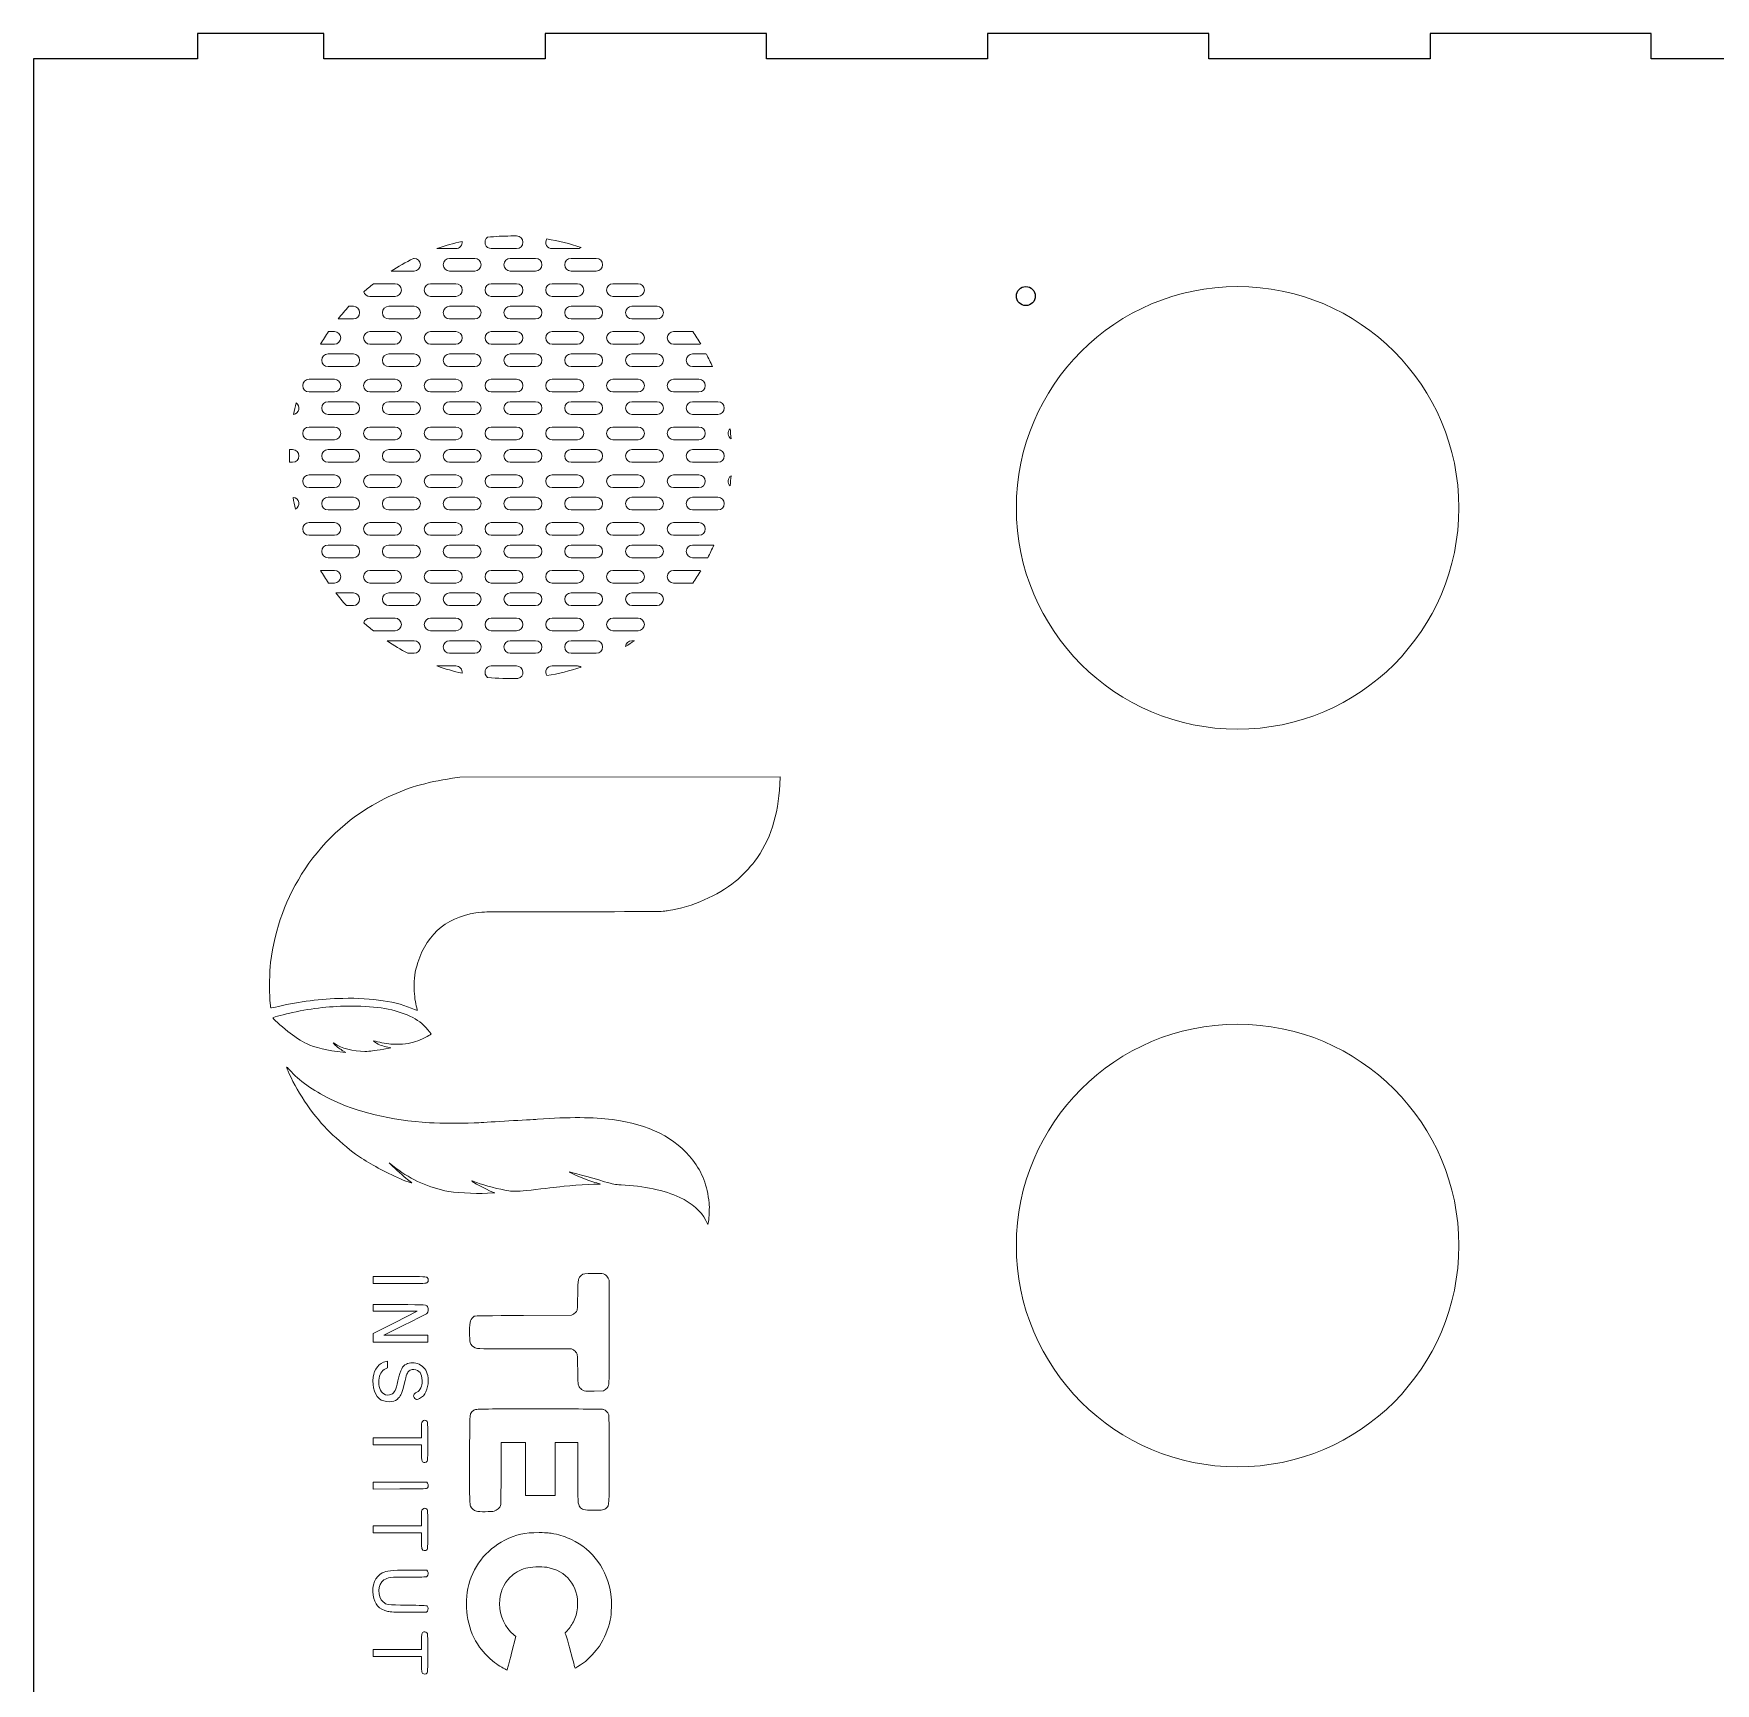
# Model space of a CAD drawing. Header units: millimetres. Extents: x 17 to 625, y 9 to 509.
# Drawn here: x 17 to 283, y 248.4 to 509.3 of the extents above; entities that cross this region are included whole.
import ezdxf

# ---------------------------------------------------------------- set-up
doc = ezdxf.new("R2010")
doc.units = ezdxf.units.MM

msp = doc.modelspace()

# ---------------------------------------------------------------- linework, layer by layer
for p, q in [((62.9, 509.27), (42.9, 509.27)), ((42.9, 509.27), (42.9, 505.27)), ((62.9, 505.27), (62.9, 509.27)), ((132.9, 509.27), (97.9, 509.27)), ((97.9, 509.27), (97.9, 505.27)), ((132.9, 505.27), (132.9, 509.27)), ((202.9, 509.27), (167.9, 509.27)), ((167.9, 509.27), (167.9, 505.27)), ((202.9, 505.27), (202.9, 509.27)), ((272.9, 509.27), (237.9, 509.27)), ((237.9, 509.27), (237.9, 505.27)), ((272.9, 505.27), (272.9, 509.27)), ((42.9, 505.27), (16.98, 505.27)), ((16.98, 505.27), (16.98, 13.27)), ((97.9, 505.27), (62.9, 505.27)), ((167.9, 505.27), (132.9, 505.27)), ((237.9, 505.27), (202.9, 505.27)), ((307.9, 505.27), (272.9, 505.27))]:
    msp.add_line(p, q)
at = {"color": 0, "linetype": 'Continuous', "lineweight": 0}
for p, q in [((92.45, 477.27), (93.39, 477.27)), ((77.08, 473.72), (77.17, 473.72)), ((83.78, 475.27), (80.79, 475.27)), ((82.78, 473.72), (86.78, 473.72)), ((93.39, 475.27), (89.39, 475.27)), ((92.39, 473.72), (96.39, 473.72)), ((103, 475.27), (99, 475.27)), ((102, 473.72), (106, 473.72)), ((77.17, 471.72), (73.53, 471.72)), ((86.78, 471.72), (82.78, 471.72)), ((96.39, 471.72), (92.39, 471.72)), ((106, 471.72), (102, 471.72)), ((70.73, 469.72), (74.17, 469.72)), ((79.78, 469.72), (83.78, 469.72)), ((89.39, 469.72), (93.39, 469.72)), ((99, 469.72), (103, 469.72)), ((108.62, 469.72), (112.62, 469.72)), ((66.87, 466.16), (67.56, 466.16)), ((74.17, 467.72), (70.17, 467.72)), ((73.17, 466.16), (77.17, 466.16)), ((83.78, 467.72), (79.78, 467.72)), ((82.78, 466.16), (86.78, 466.16)), ((93.39, 467.72), (89.39, 467.72)), ((92.39, 466.16), (96.39, 466.16)), ((103, 467.72), (99, 467.72)), ((102, 466.16), (106, 466.16)), ((112.62, 467.72), (108.62, 467.72)), ((111.62, 466.16), (115.62, 466.16)), ((67.56, 464.16), (65.14, 464.16)), ((77.17, 464.16), (73.17, 464.16)), ((86.78, 464.16), (82.78, 464.16)), ((96.39, 464.16), (92.39, 464.16)), ((106, 464.16), (102, 464.16)), ((115.62, 464.16), (111.62, 464.16)), ((63.65, 462.16), (64.56, 462.16)), ((70.17, 462.16), (74.17, 462.16)), ((79.78, 462.16), (83.78, 462.16)), ((89.39, 462.16), (93.39, 462.16)), ((99, 462.16), (103, 462.16)), ((108.62, 462.16), (112.62, 462.16)), ((118.23, 462.16), (121.25, 462.16)), ((64.56, 460.16), (62.37, 460.16)), ((63.56, 458.61), (67.56, 458.61)), ((74.17, 460.16), (70.17, 460.16)), ((73.17, 458.61), (77.17, 458.61)), ((83.78, 460.16), (79.78, 460.16)), ((82.78, 458.61), (86.78, 458.61)), ((93.39, 460.16), (89.39, 460.16)), ((92.39, 458.61), (96.39, 458.61)), ((103, 460.16), (99, 460.16)), ((102, 458.61), (106, 458.61)), ((112.62, 460.16), (108.62, 460.16)), ((111.62, 458.61), (115.62, 458.61)), ((122.23, 460.16), (118.23, 460.16)), ((121.23, 458.61), (123.4, 458.61)), ((67.56, 456.61), (63.56, 456.61)), ((77.17, 456.61), (73.17, 456.61)), ((86.78, 456.61), (82.78, 456.61)), ((96.39, 456.61), (92.39, 456.61)), ((106, 456.61), (102, 456.61)), ((115.62, 456.61), (111.62, 456.61)), ((124.38, 456.61), (121.23, 456.61)), ((60.56, 454.61), (64.56, 454.61)), ((64.56, 452.61), (60.56, 452.61)), ((70.17, 454.61), (74.17, 454.61)), ((74.17, 452.61), (70.17, 452.61)), ((79.78, 454.61), (83.78, 454.61)), ((83.78, 452.61), (79.78, 452.61)), ((89.39, 454.61), (93.39, 454.61)), ((93.39, 452.61), (89.39, 452.61)), ((99, 454.61), (103, 454.61)), ((103, 452.61), (99, 452.61)), ((108.62, 454.61), (112.62, 454.61)), ((112.62, 452.61), (108.62, 452.61)), ((118.23, 454.61), (122.23, 454.61)), ((122.23, 452.61), (118.23, 452.61)), ((63.56, 451.05), (67.56, 451.05)), ((73.17, 451.05), (77.17, 451.05)), ((82.78, 451.05), (86.78, 451.05)), ((92.39, 451.05), (96.39, 451.05)), ((102, 451.05), (106, 451.05)), ((111.62, 451.05), (115.62, 451.05)), ((121.23, 451.05), (125.23, 451.05)), ((60.56, 447.05), (64.56, 447.05)), ((67.56, 449.05), (63.56, 449.05)), ((70.17, 447.05), (74.17, 447.05)), ((77.17, 449.05), (73.17, 449.05)), ((79.78, 447.05), (83.78, 447.05)), ((86.78, 449.05), (82.78, 449.05)), ((89.39, 447.05), (93.39, 447.05)), ((96.39, 449.05), (92.39, 449.05)), ((99, 447.05), (103, 447.05)), ((106, 449.05), (102, 449.05)), ((108.62, 447.05), (112.62, 447.05)), ((115.62, 449.05), (111.62, 449.05)), ((118.23, 447.05), (122.23, 447.05)), ((125.23, 449.05), (121.23, 449.05)), ((64.56, 445.05), (60.56, 445.05)), ((74.17, 445.05), (70.17, 445.05)), ((83.78, 445.05), (79.78, 445.05)), ((93.39, 445.05), (89.39, 445.05)), ((103, 445.05), (99, 445.05)), ((112.62, 445.05), (108.62, 445.05)), ((122.23, 445.05), (118.23, 445.05)), ((57.47, 443.49), (57.95, 443.49)), ((63.56, 443.49), (67.56, 443.49)), ((73.17, 443.49), (77.17, 443.49)), ((82.78, 443.49), (86.78, 443.49)), ((92.39, 443.49), (96.39, 443.49)), ((102, 443.49), (106, 443.49)), ((111.62, 443.49), (115.62, 443.49)), ((121.23, 443.49), (125.23, 443.49)), ((57.95, 441.49), (57.46, 441.49)), ((60.56, 439.49), (64.56, 439.49)), ((67.56, 441.49), (63.56, 441.49)), ((70.17, 439.49), (74.17, 439.49)), ((77.17, 441.49), (73.17, 441.49)), ((79.78, 439.49), (83.78, 439.49)), ((86.78, 441.49), (82.78, 441.49)), ((89.39, 439.49), (93.39, 439.49)), ((96.39, 441.49), (92.39, 441.49)), ((99, 439.49), (103, 439.49)), ((106, 441.49), (102, 441.49)), ((108.62, 439.49), (112.62, 439.49)), ((115.62, 441.49), (111.62, 441.49)), ((118.23, 439.49), (122.23, 439.49)), ((125.23, 441.49), (121.23, 441.49)), ((64.56, 437.49), (60.56, 437.49)), ((74.17, 437.49), (70.17, 437.49)), ((83.78, 437.49), (79.78, 437.49)), ((93.39, 437.49), (89.39, 437.49)), ((103, 437.49), (99, 437.49)), ((112.62, 437.49), (108.62, 437.49)), ((122.23, 437.49), (118.23, 437.49)), ((63.56, 435.94), (67.56, 435.94)), ((67.56, 433.94), (63.56, 433.94)), ((73.17, 435.94), (77.17, 435.94)), ((77.17, 433.94), (73.17, 433.94)), ((82.78, 435.94), (86.78, 435.94)), ((86.78, 433.94), (82.78, 433.94)), ((92.39, 435.94), (96.39, 435.94)), ((96.39, 433.94), (92.39, 433.94)), ((102, 435.94), (106, 435.94)), ((106, 433.94), (102, 433.94)), ((111.62, 435.94), (115.62, 435.94)), ((115.62, 433.94), (111.62, 433.94)), ((121.23, 435.94), (125.23, 435.94)), ((125.23, 433.94), (121.23, 433.94)), ((60.56, 431.94), (64.56, 431.94)), ((70.17, 431.94), (74.17, 431.94)), ((79.78, 431.94), (83.78, 431.94)), ((89.39, 431.94), (93.39, 431.94)), ((99, 431.94), (103, 431.94)), ((108.62, 431.94), (112.62, 431.94)), ((118.23, 431.94), (122.23, 431.94)), ((64.56, 429.94), (60.56, 429.94)), ((63.56, 428.38), (67.56, 428.38)), ((74.17, 429.94), (70.17, 429.94)), ((73.17, 428.38), (77.17, 428.38)), ((83.78, 429.94), (79.78, 429.94)), ((82.78, 428.38), (86.78, 428.38)), ((93.39, 429.94), (89.39, 429.94)), ((92.39, 428.38), (96.39, 428.38)), ((103, 429.94), (99, 429.94)), ((102, 428.38), (106, 428.38)), ((112.62, 429.94), (108.62, 429.94)), ((111.62, 428.38), (115.62, 428.38)), ((122.23, 429.94), (118.23, 429.94)), ((121.23, 428.38), (124.57, 428.38)), ((67.56, 426.38), (63.56, 426.38)), ((77.17, 426.38), (73.17, 426.38)), ((86.78, 426.38), (82.78, 426.38)), ((96.39, 426.38), (92.39, 426.38)), ((106, 426.38), (102, 426.38)), ((115.62, 426.38), (111.62, 426.38)), ((123.63, 426.38), (121.23, 426.38)), ((62.37, 424.38), (64.56, 424.38)), ((70.17, 424.38), (74.17, 424.38)), ((79.78, 424.38), (83.78, 424.38)), ((89.39, 424.38), (93.39, 424.38)), ((99, 424.38), (103, 424.38)), ((108.62, 424.38), (112.62, 424.38)), ((118.23, 424.38), (122.23, 424.38)), ((64.56, 422.38), (63.65, 422.38)), ((64.79, 420.83), (67.56, 420.83)), ((74.17, 422.38), (70.17, 422.38)), ((73.17, 420.83), (77.17, 420.83)), ((83.78, 422.38), (79.78, 422.38)), ((82.78, 420.83), (86.78, 420.83)), ((93.39, 422.38), (89.39, 422.38)), ((92.39, 420.83), (96.39, 420.83)), ((103, 422.38), (99, 422.38)), ((102, 420.83), (106, 420.83)), ((112.62, 422.38), (108.62, 422.38)), ((111.62, 420.83), (115.62, 420.83)), ((121.25, 422.38), (118.23, 422.38)), ((67.56, 418.83), (66.46, 418.83)), ((77.17, 418.83), (73.17, 418.83)), ((86.78, 418.83), (82.78, 418.83)), ((96.39, 418.83), (92.39, 418.83)), ((106, 418.83), (102, 418.83)), ((115.62, 418.83), (111.62, 418.83)), ((70.17, 416.83), (74.17, 416.83)), ((79.78, 416.83), (83.78, 416.83)), ((89.39, 416.83), (93.39, 416.83)), ((99, 416.83), (103, 416.83)), ((108.62, 416.83), (112.62, 416.83)), ((74.17, 414.83), (70.73, 414.83)), ((73.17, 413.27), (77.17, 413.27)), ((83.78, 414.83), (79.78, 414.83)), ((82.78, 413.27), (86.78, 413.27)), ((93.39, 414.83), (89.39, 414.83)), ((92.39, 413.27), (96.39, 413.27)), ((103, 414.83), (99, 414.83)), ((102, 413.27), (106, 413.27)), ((112.62, 414.83), (108.62, 414.83)), ((111.62, 413.27), (112.04, 413.27)), ((77.17, 411.27), (76.2, 411.27)), ((86.78, 411.27), (82.78, 411.27)), ((96.39, 411.27), (92.39, 411.27)), ((106, 411.27), (102, 411.27)), ((80.79, 409.27), (83.78, 409.27)), ((89.39, 409.27), (93.39, 409.27)), ((99, 409.27), (103, 409.27)), ((84.43, 391.68), (83.27, 391.51)), ((135.06, 391.73), (84.43, 391.68)), ((135.01, 390.51), (135.06, 391.73)), ((79.88, 351.08), (79.35, 351.71)), ((72.38, 348.69), (73.47, 348.9)), ((73.47, 348.9), (72.78, 349.03)), ((79.7, 350.94), (79.88, 351.08)), ((65.88, 348.21), (66.39, 348.16)), ((66.39, 348.16), (66, 348.36)), ((73.23, 330.68), (73.82, 330.21)), ((73.82, 330.11), (73.23, 330.68)), ((88.8, 325.88), (89.95, 325.94)), ((89.95, 325.94), (89.49, 326.11)), ((123.31, 321.59), (123.65, 320.92)), ((123.65, 320.92), (123.75, 321.42)), ((70.7, 312.7), (70.7, 311.61)), ((74.9, 312.7), (70.7, 312.7)), ((70.7, 311.61), (74.9, 311.61)), ((108.04, 312.13), (107.86, 312.47)), ((108.04, 303.89), (108.04, 312.13)), ((70.7, 308.26), (70.7, 307.25)), ((74.75, 308.26), (70.7, 308.26)), ((70.7, 307.25), (74.19, 307.24)), ((74.19, 307.24), (77.67, 307.21)), ((77.67, 307.21), (74.19, 305.46)), ((102.09, 306.59), (94.47, 306.55)), ((102.38, 306.77), (102.09, 306.59)), ((74.19, 305.46), (70.7, 303.71)), ((70.7, 303.71), (70.7, 302.35)), ((72.39, 303.44), (75.75, 305.1)), ((79.34, 303.44), (72.39, 303.44)), ((79.34, 302.35), (79.34, 303.44)), ((70.7, 302.35), (79.34, 302.35)), ((94.62, 301.26), (102.07, 301.26)), ((102.07, 301.26), (102.38, 301.09)), ((72.65, 298.11), (72.96, 298.25)), ((72.96, 299.32), (72.75, 299.27)), ((72.96, 298.25), (72.96, 299.32)), ((105.68, 294.59), (107.16, 294.61)), ((107.16, 294.61), (107.44, 294.83)), ((78.33, 288.38), (78.33, 287.18)), ((70.7, 287.18), (70.7, 286.09)), ((78.33, 287.18), (70.7, 287.18)), ((70.7, 286.09), (78.32, 286.09)), ((78.32, 286.09), (78.34, 284.8)), ((90.93, 286.48), (94.82, 286.48)), ((90.93, 281.64), (90.93, 286.48)), ((94.82, 286.48), (94.82, 278.08)), ((99.49, 286.48), (103.06, 286.48)), ((99.49, 278.08), (99.49, 286.48)), ((103.06, 286.48), (103.06, 281.79)), ((70.7, 280.18), (70.7, 279.09)), ((79.17, 280.18), (70.7, 280.18)), ((79.29, 280.01), (79.17, 280.18)), ((70.7, 279.09), (74.94, 279.11)), ((94.82, 278.08), (99.49, 278.08)), ((78.33, 274.46), (78.33, 273.26)), ((70.7, 273.26), (70.7, 272.17)), ((78.33, 273.26), (70.7, 273.26)), ((70.7, 272.17), (78.33, 272.17)), ((78.33, 272.17), (78.33, 270.98)), ((79.17, 266.26), (76.4, 266.26)), ((79.29, 266.09), (79.17, 266.26)), ((76.33, 259.61), (79.12, 259.61)), ((79.12, 259.61), (79.28, 259.8)), ((92.59, 253.14), (93.28, 255.79)), ((93.28, 255.79), (92.94, 256.06)), ((70.7, 253.73), (70.7, 252.64)), ((78.32, 253.73), (70.7, 253.73)), ((78.34, 255.02), (78.32, 253.73)), ((70.7, 252.64), (78.32, 252.64)), ((78.32, 252.64), (78.34, 251.35))]:
    msp.add_line(p, q, dxfattribs=at)
for centre in [(207.45, 434.27), (207.45, 317.61)]:
    msp.add_circle(centre, 35, dxfattribs=at)
msp.add_circle((173.95, 467.77), 1.5)
for centre, radius, start, end in [((92.45, 442.27), 35, 102.6715, 109.463), ((83.78, 476.27), 1, 270, 8.4842), ((89.39, 476.27), 1, 125.9043, 270), ((92.45, 442.27), 35, 90, 95.9728), ((93.39, 476.27), 1, 270, 90), ((99, 476.27), 1, 147.9033, 270), ((92.45, 442.27), 35, 71.4551, 80.6133), ((92.45, 442.27), 35, 116.0498, 122.7255), ((77.17, 472.72), 1, 270, 90), ((82.78, 472.72), 1, 90, 270), ((86.78, 472.72), 1, 270, 90), ((92.39, 472.72), 1, 90, 270), ((96.39, 472.72), 1, 270, 90), ((102, 472.72), 1, 90, 270), ((103, 476.27), 1, 270, 305.1766), ((106, 472.72), 1, 270, 90), ((92.45, 442.27), 35, 128.36, 131.6049), ((70.17, 468.72), 1, 195.8723, 270), ((74.17, 468.72), 1, 270, 90), ((79.78, 468.72), 1, 90, 270), ((83.78, 468.72), 1, 270, 90), ((89.39, 468.72), 1, 90, 270), ((93.39, 468.72), 1, 270, 90), ((99, 468.72), 1, 90, 270), ((103, 468.72), 1, 270, 90), ((108.62, 468.72), 1, 90, 270), ((112.62, 468.72), 1, 270, 90), ((92.45, 442.27), 35, 136.9576, 141.2887), ((67.56, 465.16), 1, 270, 90), ((73.17, 465.16), 1, 90, 270), ((77.17, 465.16), 1, 270, 90), ((82.78, 465.16), 1, 90, 270), ((86.78, 465.16), 1, 270, 90), ((92.39, 465.16), 1, 90, 270), ((96.39, 465.16), 1, 270, 90), ((102, 465.16), 1, 90, 270), ((106, 465.16), 1, 270, 90), ((111.62, 465.16), 1, 90, 270), ((115.62, 465.16), 1, 270, 90), ((92.45, 442.27), 35, 145.3714, 149.2621), ((64.56, 461.16), 1, 270, 90), ((70.17, 461.16), 1, 90, 270), ((74.17, 461.16), 1, 270, 90), ((79.78, 461.16), 1, 90, 270), ((83.78, 461.16), 1, 270, 90), ((89.39, 461.16), 1, 90, 270), ((93.39, 461.16), 1, 270, 90), ((99, 461.16), 1, 90, 270), ((103, 461.16), 1, 270, 90), ((108.62, 461.16), 1, 90, 270), ((112.62, 461.16), 1, 270, 90), ((118.23, 461.16), 1, 90, 270), ((92.45, 442.27), 35, 30.8148, 34.6286), ((63.56, 457.61), 1, 90, 270), ((67.56, 457.61), 1, 270, 90), ((73.17, 457.61), 1, 90, 270), ((77.17, 457.61), 1, 270, 90), ((82.78, 457.61), 1, 90, 270), ((86.78, 457.61), 1, 270, 90), ((92.39, 457.61), 1, 90, 270), ((96.39, 457.61), 1, 270, 90), ((102, 457.61), 1, 90, 270), ((106, 457.61), 1, 270, 90), ((111.62, 457.61), 1, 90, 270), ((115.62, 457.61), 1, 270, 90), ((121.23, 457.61), 1, 90, 270), ((122.23, 461.16), 1, 270, 286.332), ((92.45, 442.27), 35, 24.1749, 27.8181), ((60.56, 453.61), 1, 90, 270), ((64.56, 453.61), 1, 270, 90), ((70.17, 453.61), 1, 90, 270), ((74.17, 453.61), 1, 270, 90), ((79.78, 453.61), 1, 90, 270), ((83.78, 453.61), 1, 270, 90), ((89.39, 453.61), 1, 90, 270), ((93.39, 453.61), 1, 270, 90), ((99, 453.61), 1, 90, 270), ((103, 453.61), 1, 270, 90), ((108.62, 453.61), 1, 90, 270), ((112.62, 453.61), 1, 270, 90), ((118.23, 453.61), 1, 90, 270), ((122.23, 453.61), 1, 270, 90), ((92.45, 442.27), 35, 165.7798, 168.8111), ((57.95, 450.05), 1, 279.5117, 55.0793), ((63.56, 450.05), 1, 90, 270), ((67.56, 450.05), 1, 270, 90), ((73.17, 450.05), 1, 90, 270), ((77.17, 450.05), 1, 270, 90), ((82.78, 450.05), 1, 90, 270), ((86.78, 450.05), 1, 270, 90), ((92.39, 450.05), 1, 90, 270), ((96.39, 450.05), 1, 270, 90), ((102, 450.05), 1, 90, 270), ((106, 450.05), 1, 270, 90), ((111.62, 450.05), 1, 90, 270), ((115.62, 450.05), 1, 270, 90), ((121.23, 450.05), 1, 90, 270), ((125.23, 450.05), 1, 270, 90), ((60.56, 446.05), 1, 90, 270), ((64.56, 446.05), 1, 270, 90), ((70.17, 446.05), 1, 90, 270), ((74.17, 446.05), 1, 270, 90), ((79.78, 446.05), 1, 90, 270), ((83.78, 446.05), 1, 270, 90), ((89.39, 446.05), 1, 90, 270), ((93.39, 446.05), 1, 270, 90), ((99, 446.05), 1, 90, 270), ((103, 446.05), 1, 270, 90), ((108.62, 446.05), 1, 90, 270), ((112.62, 446.05), 1, 270, 90), ((118.23, 446.05), 1, 90, 270), ((122.23, 446.05), 1, 270, 90), ((127.84, 446.05), 1, 132.8999, 239.2866), ((92.45, 442.27), 35, 4.7825, 7.4041), ((92.45, 442.27), 35, 177.9988, 181.2733), ((57.95, 442.49), 1, 270, 90), ((63.56, 442.49), 1, 90, 270), ((67.56, 442.49), 1, 270, 90), ((73.17, 442.49), 1, 90, 270), ((77.17, 442.49), 1, 270, 90), ((82.78, 442.49), 1, 90, 270), ((86.78, 442.49), 1, 270, 90), ((92.39, 442.49), 1, 90, 270), ((96.39, 442.49), 1, 270, 90), ((102, 442.49), 1, 90, 270), ((106, 442.49), 1, 270, 90), ((111.62, 442.49), 1, 90, 270), ((115.62, 442.49), 1, 270, 90), ((121.23, 442.49), 1, 90, 270), ((125.23, 442.49), 1, 270, 90), ((60.56, 438.49), 1, 90, 270), ((64.56, 438.49), 1, 270, 90), ((70.17, 438.49), 1, 90, 270), ((74.17, 438.49), 1, 270, 90), ((79.78, 438.49), 1, 90, 270), ((83.78, 438.49), 1, 270, 90), ((89.39, 438.49), 1, 90, 270), ((93.39, 438.49), 1, 270, 90), ((99, 438.49), 1, 90, 270), ((103, 438.49), 1, 270, 90), ((108.62, 438.49), 1, 90, 270), ((112.62, 438.49), 1, 270, 90), ((118.23, 438.49), 1, 90, 270), ((122.23, 438.49), 1, 270, 90), ((127.84, 438.49), 1, 120.7134, 227.1001), ((92.45, 442.27), 35, 352.5959, 355.2175), ((92.45, 442.27), 35, 190.4304, 193.5701), ((57.95, 434.94), 1, 298.4942, 85.5062), ((63.56, 434.94), 1, 90, 270), ((67.56, 434.94), 1, 270, 90), ((73.17, 434.94), 1, 90, 270), ((77.17, 434.94), 1, 270, 90), ((82.78, 434.94), 1, 90, 270), ((86.78, 434.94), 1, 270, 90), ((92.39, 434.94), 1, 90, 270), ((96.39, 434.94), 1, 270, 90), ((102, 434.94), 1, 90, 270), ((106, 434.94), 1, 270, 90), ((111.62, 434.94), 1, 90, 270), ((115.62, 434.94), 1, 270, 90), ((121.23, 434.94), 1, 90, 270), ((125.23, 434.94), 1, 270, 90), ((60.56, 430.94), 1, 90, 270), ((64.56, 430.94), 1, 270, 90), ((70.17, 430.94), 1, 90, 270), ((74.17, 430.94), 1, 270, 90), ((79.78, 430.94), 1, 90, 270), ((83.78, 430.94), 1, 270, 90), ((89.39, 430.94), 1, 90, 270), ((93.39, 430.94), 1, 270, 90), ((99, 430.94), 1, 90, 270), ((103, 430.94), 1, 270, 90), ((108.62, 430.94), 1, 90, 270), ((112.62, 430.94), 1, 270, 90), ((118.23, 430.94), 1, 90, 270), ((122.23, 430.94), 1, 270, 90), ((63.56, 427.38), 1, 90, 270), ((67.56, 427.38), 1, 270, 90), ((73.17, 427.38), 1, 90, 270), ((77.17, 427.38), 1, 270, 90), ((82.78, 427.38), 1, 90, 270), ((86.78, 427.38), 1, 270, 90), ((92.39, 427.38), 1, 90, 270), ((96.39, 427.38), 1, 270, 90), ((102, 427.38), 1, 90, 270), ((106, 427.38), 1, 270, 90), ((111.62, 427.38), 1, 90, 270), ((115.62, 427.38), 1, 270, 90), ((121.23, 427.38), 1, 90, 270), ((92.45, 442.27), 35, 333.0014, 336.6201), ((92.45, 442.27), 35, 210.7379, 214.6286), ((64.56, 423.38), 1, 270, 90), ((70.17, 423.38), 1, 90, 270), ((74.17, 423.38), 1, 270, 90), ((79.78, 423.38), 1, 90, 270), ((83.78, 423.38), 1, 270, 90), ((89.39, 423.38), 1, 90, 270), ((93.39, 423.38), 1, 270, 90), ((99, 423.38), 1, 90, 270), ((103, 423.38), 1, 270, 90), ((108.62, 423.38), 1, 90, 270), ((112.62, 423.38), 1, 270, 90), ((118.23, 423.38), 1, 90, 270), ((92.45, 442.27), 35, 325.3714, 329.1852), ((122.23, 423.38), 1, 73.668, 90), ((92.45, 442.27), 35, 217.7849, 222.0548), ((67.56, 419.83), 1, 270, 90), ((73.17, 419.83), 1, 90, 270), ((77.17, 419.83), 1, 270, 90), ((82.78, 419.83), 1, 90, 270), ((86.78, 419.83), 1, 270, 90), ((92.39, 419.83), 1, 90, 270), ((96.39, 419.83), 1, 270, 90), ((102, 419.83), 1, 90, 270), ((106, 419.83), 1, 270, 90), ((111.62, 419.83), 1, 90, 270), ((115.62, 419.83), 1, 270, 90), ((70.17, 415.83), 1, 90, 164.1277), ((92.45, 442.27), 35, 228.3951, 231.64), ((74.17, 415.83), 1, 270, 90), ((79.78, 415.83), 1, 90, 270), ((83.78, 415.83), 1, 270, 90), ((89.39, 415.83), 1, 90, 270), ((93.39, 415.83), 1, 270, 90), ((99, 415.83), 1, 90, 270), ((103, 415.83), 1, 270, 90), ((108.62, 415.83), 1, 90, 270), ((112.62, 415.83), 1, 270, 90), ((73.17, 412.27), 1, 90, 105.3723), ((92.45, 442.27), 35, 236.057, 242.3396), ((77.17, 412.27), 1, 270, 90), ((82.78, 412.27), 1, 90, 270), ((86.78, 412.27), 1, 270, 90), ((92.39, 412.27), 1, 90, 270), ((96.39, 412.27), 1, 270, 90), ((102, 412.27), 1, 90, 270), ((106, 412.27), 1, 270, 90), ((111.62, 412.27), 1, 90, 175.0565), ((92.45, 442.27), 35, 301.2755, 304.0477), ((92.45, 442.27), 35, 250.537, 257.3285), ((83.78, 408.27), 1, 351.5158, 90), ((89.39, 408.27), 1, 90, 234.0957), ((92.45, 442.27), 35, 264.0272, 271.8592), ((93.39, 408.27), 1, 281.0157, 90), ((99, 408.27), 1, 90, 212.0967), ((92.45, 442.27), 35, 279.3867, 288.5449), ((103, 408.27), 1, 54.8234, 90)]:
    msp.add_arc(centre, radius, start, end, dxfattribs=at)
for points in [[(83.27, 391.51), (78.93, 390.88), (75.93, 389.97), (72.42, 388.23)], [(131.06, 378.38), (133.49, 381.61), (134.81, 385.68), (135.01, 390.51)], [(72.42, 388.23), (67.37, 385.71), (63.08, 381.91), (59.93, 377.18)], [(127.99, 375.2), (128.93, 375.96), (130.34, 377.42), (131.06, 378.38)], [(59.93, 377.18), (56.92, 372.65), (55.15, 367.82), (54.48, 362.36)], [(117.38, 370.57), (121.23, 371.2), (125.19, 372.93), (127.99, 375.2)], [(77.75, 362.35), (79.29, 367.12), (82.71, 369.82), (87.89, 370.34)], [(87.89, 370.34), (88.4, 370.38), (93.66, 370.41), (102.55, 370.41)], [(102.55, 370.41), (116.09, 370.41), (116.43, 370.41), (117.38, 370.57)], [(54.48, 362.36), (54.31, 360.93), (54.24, 357.94), (54.36, 356.44)], [(77.18, 358.32), (77.14, 359.86), (77.28, 360.87), (77.75, 362.35)], [(55.71, 355.43), (59.14, 356.23), (62.3, 356.61), (65.88, 356.7)], [(65.88, 356.7), (70.62, 356.8), (74.43, 356.21), (77.26, 354.93)], [(77.59, 355.21), (77.36, 355.99), (77.22, 357.03), (77.18, 358.32)], [(54.36, 356.44), (54.42, 355.76), (54.47, 355.19), (54.49, 355.18)], [(54.49, 355.18), (54.5, 355.17), (55.05, 355.28), (55.71, 355.43)], [(57.95, 354.47), (56.81, 354.22), (54.91, 353.71), (54.81, 353.62)], [(67.32, 355.48), (64.12, 355.48), (61.1, 355.15), (57.95, 354.47)], [(76.51, 353.88), (74.22, 354.97), (71.25, 355.48), (67.32, 355.48)], [(79.35, 351.71), (78.44, 352.77), (77.76, 353.3), (76.51, 353.88)], [(77.26, 354.93), (77.47, 354.84), (77.66, 354.78), (77.67, 354.79)], [(77.67, 354.79), (77.69, 354.82), (77.65, 355), (77.59, 355.21)], [(54.81, 353.62), (54.76, 353.57), (56.1, 352.37), (57.21, 351.47)], [(57.21, 351.47), (58.02, 350.81), (59.49, 349.85), (60.15, 349.54)], [(60.15, 349.54), (61.48, 348.91), (63.48, 348.44), (65.88, 348.21)], [(64.6, 349.42), (64.33, 349.71), (64.32, 349.73), (64.52, 349.59)], [(64.52, 349.59), (65.7, 348.79), (67.49, 348.32), (69.39, 348.32)], [(66, 348.36), (65.47, 348.64), (64.97, 349.02), (64.6, 349.42)], [(69.39, 348.32), (70.34, 348.32), (70.68, 348.37), (72.38, 348.69)], [(70.9, 349.84), (70.73, 349.99), (70.7, 350.03), (70.82, 349.99)], [(70.82, 349.99), (71.45, 349.79), (72.68, 349.56), (73.51, 349.48)], [(72.78, 349.03), (72.04, 349.18), (71.27, 349.51), (70.9, 349.84)], [(73.51, 349.48), (74.71, 349.37), (75.99, 349.47), (77.1, 349.77)], [(77.1, 349.77), (77.79, 349.95), (79.34, 350.65), (79.7, 350.94)], [(57.48, 345.38), (56.85, 346.09), (56.85, 346.05), (57.42, 344.78)], [(57.42, 344.78), (58.87, 341.55), (61.37, 337.97), (63.91, 335.48)], [(63.82, 340.82), (61.21, 342.1), (58.93, 343.74), (57.48, 345.38)], [(79.61, 337.04), (73.37, 337.44), (68.14, 338.69), (63.82, 340.82)], [(63.91, 335.48), (64.92, 334.49), (66.95, 332.76), (67.9, 332.08)], [(87.43, 337.04), (85.76, 336.94), (81.2, 336.94), (79.61, 337.04)], [(92.17, 337.32), (90.27, 337.21), (88.14, 337.09), (87.43, 337.04)], [(96.72, 337.59), (96.12, 337.54), (94.08, 337.42), (92.17, 337.32)], [(108.51, 337.54), (105.6, 337.92), (101.67, 337.94), (96.72, 337.59)], [(121.27, 331.12), (118.54, 334.64), (114.29, 336.79), (108.51, 337.54)], [(67.9, 332.08), (69.53, 330.92), (71.69, 329.69), (74.09, 328.57)], [(73.82, 330.21), (76.3, 328.25), (79.03, 326.95), (82.06, 326.28)], [(76.35, 327.88), (75.81, 328.28), (74.69, 329.26), (73.82, 330.11)], [(123.86, 324.29), (123.52, 327.17), (122.75, 329.19), (121.27, 331.12)], [(74.09, 328.57), (75.28, 328.02), (76.76, 327.44), (76.82, 327.5)], [(76.82, 327.5), (76.83, 327.51), (76.62, 327.69), (76.35, 327.88)], [(89.49, 326.11), (88.67, 326.42), (86.2, 327.75), (86.28, 327.83)], [(86.28, 327.83), (86.3, 327.86), (86.64, 327.74), (87.05, 327.59)], [(87.05, 327.59), (88.45, 327.06), (90.55, 326.51), (92.17, 326.27)], [(99.68, 326.85), (100.75, 327.02), (104.6, 327.29), (106.33, 327.33)], [(105.79, 327.59), (104.68, 327.9), (101.66, 329.13), (101.76, 329.24)], [(101.76, 329.24), (101.8, 329.27), (104.9, 328.42), (107.3, 327.71)], [(106.6, 327.36), (106.56, 327.37), (106.2, 327.48), (105.79, 327.59)], [(106.33, 327.33), (106.52, 327.33), (106.65, 327.34), (106.6, 327.36)], [(107.3, 327.71), (108.76, 327.28), (108.93, 327.25), (109.91, 327.21)], [(82.06, 326.28), (83.5, 325.96), (86.67, 325.77), (88.8, 325.88)], [(92.17, 326.27), (92.9, 326.16), (93.11, 326.16), (94.42, 326.27)], [(94.42, 326.27), (95.82, 326.39), (98.73, 326.71), (99.68, 326.85)], [(109.91, 327.21), (113.48, 327.05), (116.86, 326.33), (119.21, 325.23)], [(119.21, 325.23), (121.13, 324.33), (122.54, 323.07), (123.31, 321.59)], [(123.75, 321.42), (123.85, 321.91), (123.92, 323.78), (123.86, 324.29)], [(79.26, 312.54), (79.1, 312.7), (79, 312.7), (74.9, 312.7)], [(74.9, 311.61), (79, 311.61), (79.1, 311.61), (79.26, 311.76)], [(79.42, 312.15), (79.42, 312.28), (79.35, 312.45), (79.26, 312.54)], [(79.26, 311.76), (79.35, 311.85), (79.42, 312.02), (79.42, 312.15)], [(103.61, 312.88), (103.11, 312.46), (103.11, 312.42), (103.06, 309.82)], [(105.63, 313.2), (104.12, 313.2), (103.96, 313.18), (103.61, 312.88)], [(107.33, 313.01), (107.01, 313.19), (106.94, 313.2), (105.63, 313.2)], [(107.86, 312.47), (107.74, 312.7), (107.57, 312.87), (107.33, 313.01)], [(103.06, 309.82), (103.02, 307.51), (103.02, 307.44), (102.85, 307.2)], [(79.34, 307.85), (79.17, 308.26), (79.13, 308.26), (74.75, 308.26)], [(75.75, 305.1), (77.6, 306.01), (79.17, 306.82), (79.24, 306.89)], [(79.24, 306.89), (79.38, 307.03), (79.44, 307.61), (79.34, 307.85)], [(86.69, 306.42), (86.44, 306.28), (86.2, 305.99), (86.07, 305.68)], [(94.47, 306.55), (88.9, 306.52), (86.81, 306.49), (86.69, 306.42)], [(102.85, 307.2), (102.75, 307.06), (102.54, 306.87), (102.38, 306.77)], [(86.07, 305.68), (85.92, 305.32), (85.9, 302.69), (86.04, 302.26)], [(107.89, 295.35), (108.04, 295.64), (108.04, 295.82), (108.04, 303.89)], [(86.04, 302.26), (86.16, 301.91), (86.46, 301.59), (86.84, 301.41)], [(86.84, 301.41), (87.14, 301.27), (87.52, 301.26), (94.62, 301.26)], [(102.38, 301.09), (102.54, 301), (102.76, 300.79), (102.85, 300.64)], [(102.85, 300.64), (103.02, 300.37), (103.02, 300.27), (103.06, 297.99)], [(72.75, 299.27), (71.61, 299.01), (70.88, 298.11), (70.69, 296.77)], [(71.58, 296.32), (71.65, 297.22), (72.02, 297.82), (72.65, 298.11)], [(75.95, 298.87), (75.29, 298.52), (75.07, 298.08), (74.62, 296.21)], [(77.95, 298.84), (77.36, 299.11), (76.43, 299.13), (75.95, 298.87)], [(76.41, 297.81), (76.62, 297.99), (76.7, 298.01), (77.12, 297.98)], [(77.12, 297.98), (78.04, 297.92), (78.43, 297.4), (78.44, 296.24)], [(79.33, 297.05), (79.17, 297.85), (78.67, 298.5), (77.95, 298.84)], [(103.06, 297.99), (103.1, 295.64), (103.1, 295.62), (103.3, 295.28)], [(70.69, 296.77), (70.48, 295.26), (71.06, 293.62), (71.96, 293.18)], [(72.38, 294.14), (71.83, 294.49), (71.51, 295.38), (71.58, 296.32)], [(74.62, 296.21), (74.27, 294.72), (74.06, 294.29), (73.6, 294.09)], [(74.72, 293.5), (75.11, 293.9), (75.26, 294.31), (75.6, 295.71)], [(75.6, 295.71), (75.99, 297.28), (76.09, 297.54), (76.41, 297.81)], [(78.44, 296.24), (78.44, 295.63), (78.42, 295.49), (78.23, 295.09)], [(78.65, 293.86), (79.28, 294.56), (79.56, 295.91), (79.33, 297.05)], [(107.44, 294.83), (107.61, 294.95), (107.8, 295.19), (107.89, 295.35)], [(71.96, 293.18), (72.48, 292.93), (73.12, 292.84), (73.62, 292.93)], [(73.6, 294.09), (73.2, 293.91), (72.7, 293.93), (72.38, 294.14)], [(73.62, 292.93), (74.15, 293.03), (74.41, 293.16), (74.72, 293.5)], [(77.11, 294), (77.05, 293.75), (77.21, 293.41), (77.43, 293.31)], [(77.58, 294.41), (77.33, 294.26), (77.14, 294.1), (77.11, 294)], [(77.43, 293.31), (77.6, 293.24), (77.69, 293.26), (78.02, 293.4)], [(78.23, 295.09), (78.04, 294.72), (77.93, 294.6), (77.58, 294.41)], [(78.02, 293.4), (78.24, 293.51), (78.52, 293.72), (78.65, 293.86)], [(103.3, 295.28), (103.43, 295.05), (103.61, 294.87), (103.84, 294.75)], [(103.84, 294.75), (104.18, 294.57), (104.24, 294.56), (105.68, 294.59)], [(86.32, 291.32), (85.96, 290.92), (85.96, 290.97), (85.96, 283.64)], [(86.74, 291.62), (86.59, 291.55), (86.39, 291.41), (86.32, 291.32)], [(96.99, 291.77), (87.37, 291.77), (87.02, 291.76), (86.74, 291.62)], [(107.16, 291.69), (107.01, 291.75), (103.83, 291.77), (96.99, 291.77)], [(107.93, 290.95), (107.8, 291.24), (107.45, 291.58), (107.16, 291.69)], [(108.04, 283.77), (108.03, 289.41), (108.02, 290.77), (107.93, 290.95)], [(78.49, 289.78), (78.34, 289.59), (78.33, 289.47), (78.33, 288.38)], [(79.18, 289.83), (78.96, 290.04), (78.68, 290.02), (78.49, 289.78)], [(79.34, 286.62), (79.34, 289.57), (79.33, 289.68), (79.18, 289.83)], [(78.34, 284.8), (78.37, 283.63), (78.38, 283.5), (78.51, 283.4)], [(79.21, 283.43), (79.32, 283.56), (79.34, 283.9), (79.34, 286.62)], [(78.51, 283.4), (78.72, 283.25), (79.06, 283.26), (79.21, 283.43)], [(85.96, 283.64), (85.95, 277.09), (85.96, 276.7), (86.1, 276.41)], [(107.61, 276.12), (108.06, 276.55), (108.04, 276.22), (108.04, 283.77)], [(79.29, 279.29), (79.45, 279.49), (79.45, 279.79), (79.29, 280.01)], [(90.85, 276.51), (90.9, 276.69), (90.93, 278.61), (90.93, 281.64)], [(103.06, 281.79), (103.06, 276.94), (103.08, 276.71), (103.39, 276.27)], [(74.94, 279.11), (79.07, 279.13), (79.18, 279.13), (79.29, 279.29)], [(78.52, 275.86), (78.33, 275.68), (78.33, 275.65), (78.33, 274.46)], [(79.18, 275.9), (78.97, 276.11), (78.75, 276.1), (78.52, 275.86)], [(79.34, 272.69), (79.34, 275.65), (79.33, 275.75), (79.18, 275.9)], [(86.1, 276.41), (86.27, 276.02), (86.63, 275.7), (87.02, 275.59)], [(87.02, 275.59), (87.4, 275.49), (89.48, 275.49), (89.86, 275.6)], [(89.86, 275.6), (90.27, 275.71), (90.75, 276.16), (90.85, 276.51)], [(103.39, 276.27), (103.71, 275.82), (104, 275.75), (105.54, 275.75)], [(105.54, 275.75), (107.03, 275.75), (107.25, 275.79), (107.61, 276.12)], [(79.19, 269.49), (79.33, 269.62), (79.34, 269.77), (79.34, 272.69)], [(96.96, 272.21), (94.65, 272.21), (93.37, 271.93), (91.51, 271)], [(99.3, 272.03), (98.65, 272.17), (98.26, 272.2), (96.96, 272.21)], [(102.05, 271.11), (101.17, 271.53), (100.35, 271.8), (99.3, 272.03)], [(78.33, 270.98), (78.33, 269.62), (78.38, 269.42), (78.79, 269.38)], [(78.79, 269.38), (78.95, 269.37), (79.1, 269.41), (79.19, 269.49)], [(91.51, 271), (88.53, 269.52), (86.37, 266.68), (85.69, 263.38)], [(108.32, 262.45), (107.76, 266.31), (105.45, 269.5), (102.05, 271.11)], [(76.4, 266.26), (73.39, 266.26), (72.91, 266.2), (72.14, 265.83)], [(79.26, 265.32), (79.45, 265.51), (79.46, 265.84), (79.29, 266.09)], [(92.37, 265.14), (93.06, 265.83), (93.82, 266.27), (94.86, 266.58)], [(94.86, 266.58), (95.56, 266.79), (97.28, 266.86), (98.15, 266.72)], [(98.15, 266.72), (101.23, 266.23), (103.22, 263.74), (103.03, 260.62)], [(72.14, 265.83), (71.05, 265.3), (70.46, 263.87), (70.7, 262.32)], [(72.28, 261.24), (71.32, 262.04), (71.4, 264.06), (72.4, 264.72)], [(72.4, 264.72), (73.03, 265.14), (73.29, 265.17), (76.32, 265.17)], [(76.32, 265.17), (79, 265.17), (79.11, 265.18), (79.26, 265.32)], [(90.7, 260.93), (90.7, 262.64), (91.24, 264.02), (92.37, 265.14)], [(70.7, 262.32), (70.91, 260.87), (71.61, 260.1), (73.01, 259.75)], [(76.13, 260.73), (72.81, 260.77), (72.83, 260.77), (72.28, 261.24)], [(79.26, 260.61), (79.21, 260.66), (78.16, 260.71), (76.13, 260.73)], [(85.69, 263.38), (85.02, 260.13), (85.71, 256.63), (87.51, 254.11)], [(92.94, 256.06), (91.54, 257.2), (90.7, 259.01), (90.7, 260.93)], [(108.2, 258.38), (108.41, 259.38), (108.47, 261.41), (108.32, 262.45)], [(73.01, 259.75), (73.46, 259.64), (74.01, 259.61), (76.33, 259.61)], [(79.28, 259.8), (79.44, 260), (79.43, 260.44), (79.26, 260.61)], [(102.48, 258.35), (102.18, 257.68), (101.83, 257.18), (101.37, 256.67)], [(103.03, 260.62), (102.98, 259.71), (102.84, 259.12), (102.48, 258.35)], [(106.48, 254.24), (107.27, 255.44), (107.89, 256.95), (108.2, 258.38)], [(78.52, 256.41), (78.38, 256.3), (78.37, 256.18), (78.34, 255.02)], [(79.18, 256.38), (79, 256.56), (78.74, 256.57), (78.52, 256.41)], [(79.34, 253.17), (79.34, 256.12), (79.33, 256.23), (79.18, 256.38)], [(101.37, 256.67), (101.05, 256.33), (101.03, 256.3), (101.14, 256.13)], [(101.14, 256.13), (101.2, 256.03), (101.56, 254.8), (101.94, 253.38)], [(79.21, 249.98), (79.32, 250.12), (79.34, 250.45), (79.34, 253.17)], [(87.51, 254.11), (88.1, 253.28), (89.44, 251.95), (90.23, 251.43)], [(91.89, 250.47), (91.9, 250.49), (92.22, 251.69), (92.59, 253.14)], [(101.94, 253.38), (102.3, 251.97), (102.62, 250.81), (102.64, 250.79)], [(103.96, 251.6), (104.72, 252.17), (105.99, 253.5), (106.48, 254.24)], [(78.34, 251.35), (78.37, 250.19), (78.38, 250.05), (78.51, 249.95)], [(90.23, 251.43), (90.87, 250.99), (91.85, 250.43), (91.89, 250.47)], [(102.64, 250.79), (102.68, 250.74), (103.37, 251.16), (103.96, 251.6)], [(78.51, 249.95), (78.72, 249.8), (79.06, 249.81), (79.21, 249.98)]]:
    msp.add_open_spline(points, degree=3, dxfattribs=at)

doc.saveas('drawing.dxf')
